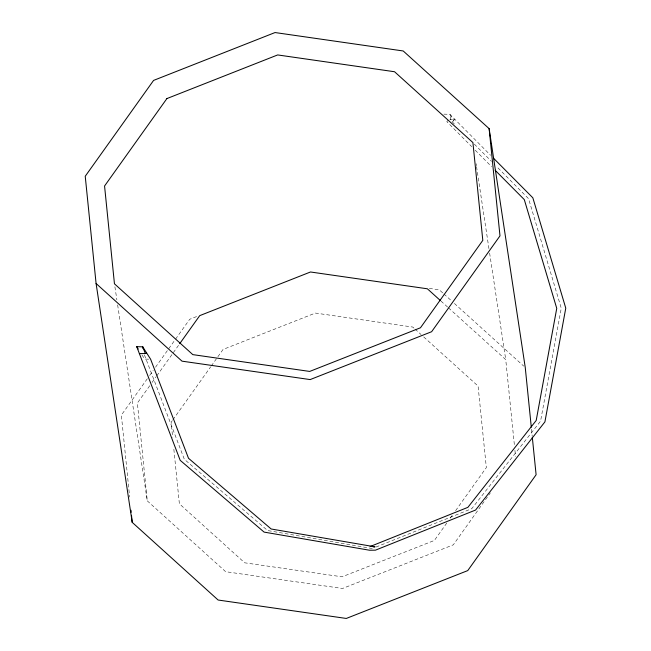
<?xml version="1.0" encoding="UTF-8"?>
<svg xmlns="http://www.w3.org/2000/svg" width="651" height="651" viewBox="0 0 651 651"><rect width="100%" height="100%" fill="white"/><g stroke="black" fill="none" stroke-linecap="round" stroke-linejoin="round"><path stroke-width="0.49" stroke-dasharray="3.25 2.44" d="M147.289 378.768L121.355 415.126L129.655 497.071M149.64 375.464L153.18 370.509M155.532 367.205L174.981 339.936M175.575 339.106L189.718 319.275L198.189 315.938M149.73 385.734L137.385 403.05L147.281 500.855L225.637 571.684L342.524 588.48L453.291 544.838L490.341 492.88M152.09 382.43L156.199 376.66M156.793 375.839L179.139 344.501M172.312 420.627L171.123 422.279L172.653 437.374M172.897 419.797L210.68 366.814M211.274 365.992L223.081 349.432L315.385 313.066L412.791 327.062L414.288 328.421M446.781 523.054L434.388 540.436L342.076 576.81L244.67 562.806L179.375 503.784L173.671 447.432M450.321 518.082L452.689 514.77M455.635 510.636L486.338 467.589L478.086 386.084L421.799 335.208M447.839 120.435L446.806 121.599L471.69 146.646M452.689 121.623L454.789 119.255L449.89 119.239M376.066 547.035L471.731 508.7L540.558 421.164L561.26 308.24L528.563 198.693L496.461 166.379M443.852 114.145L449.874 114.299L490.594 155.288M148.615 359.181L144.603 359.075L141.69 354.486M429.318 288.401L439.335 289.841L443.103 293.251M372.315 548.541L267.634 530.549L184.347 459.305L144.4 354.852M443.86 293.926L451.395 300.738M454.406 303.464L523.746 366.139M440.939 301.047L447.725 307.174M448.474 307.858L505.737 359.621L514.412 445.317M415.045 329.097L421.042 334.524M454.365 124.016L450.801 120.427L449.874 114.299L453.755 120.419M474.343 144.123L491.464 161.358M475.238 150.218L491.595 166.672M476.101 163.67L476.402 165.679M476.556 166.68L489.015 249.081M489.625 253.101L505.737 359.621M114.91 286.814L116.887 299.875M117.644 304.904L147.281 500.855M531.501 429.212L532.217 436.3M514.917 450.362L515.535 456.408"/><path stroke-width="0.98" d="M179.725 343.671L199.727 315.637L310.494 271.988L427.382 288.792L440.19 300.371M139.371 353.583L145.319 353.55L146.63 352.948M370.11 546.539L467.874 507.357L536.204 420.456L556.751 308.346L524.291 199.588L495.142 170.253M373.113 546.873L375.082 546.848L271.174 528.994L188.505 458.271L150.625 359.238L142.748 346.828L136.726 346.666L180.197 460.33L264.094 532.103L369.556 550.233L375.464 550.168L475.596 510.034L544.92 421.872L565.768 308.143L532.835 197.806L493.458 158.169M531.297 427.194L525.251 367.506L489.129 128.638L403.213 50.973L275.048 32.55L153.587 80.407L85.232 176.258L96.088 283.494L132.21 522.362L218.126 600.027L346.291 618.45L467.752 570.593L536.107 474.742L532.315 437.309M96.088 283.494L182.003 361.159L310.169 379.582L431.621 331.725L499.984 235.874L489.129 128.638M136.726 346.666L138.224 349.026M145.319 353.55L142.748 346.828L143.017 348.578M130.981 510.229L131.185 512.247M131.494 515.283L132.21 522.362M166.9 98.578L104.559 185.999L114.454 283.803L192.81 354.624L309.697 371.428L420.465 327.787L482.806 240.365L472.911 142.561L394.555 71.74L277.668 54.936L166.9 98.578"/></g></svg>
